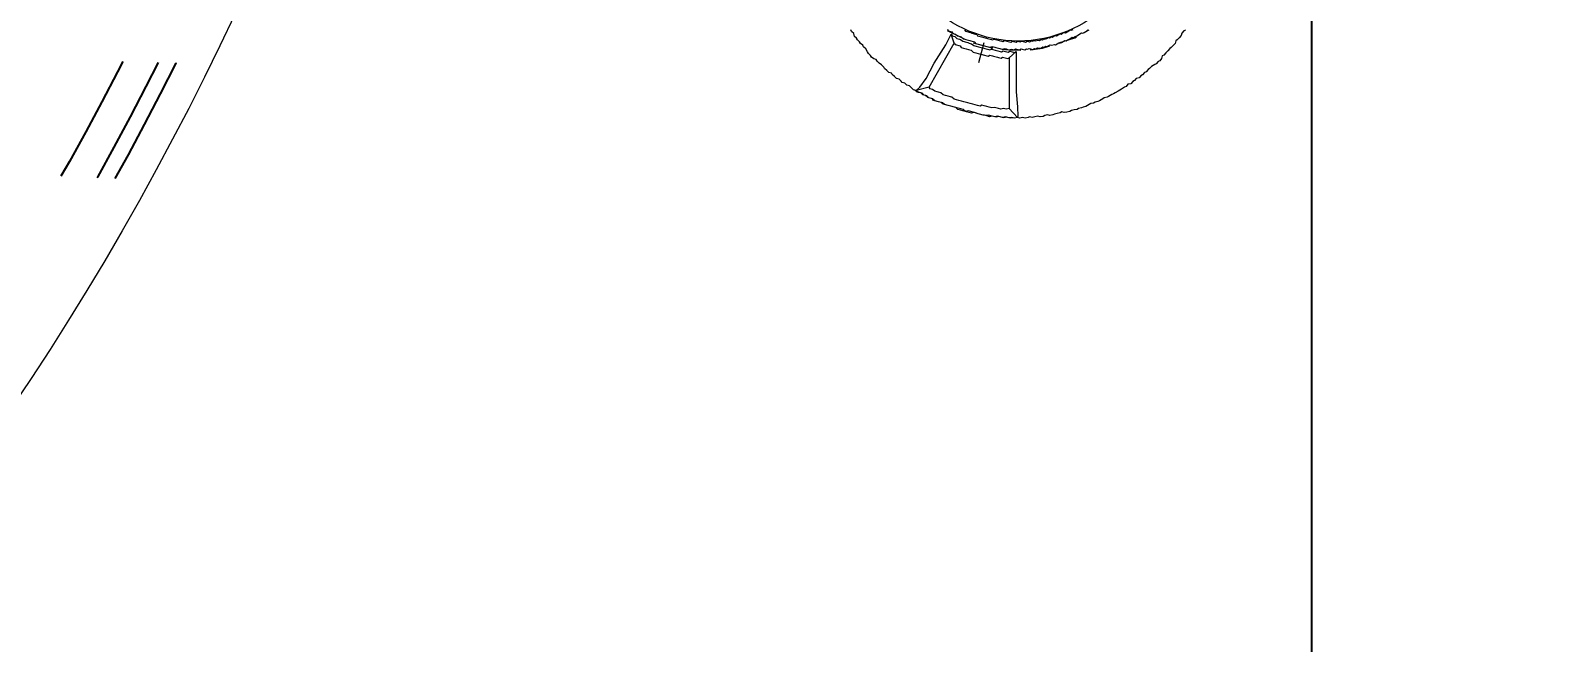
# Model space of a CAD drawing. Header units: millimetres. Extents: x 89051 to 218395, y -330386 to -125649.
# Drawn here: x 90695.2 to 90836.8, y -128656.6 to -128599.3 of the extents above; entities that cross this region are included whole.
import ezdxf

# ---------------------------------------------------------------- set-up
doc = ezdxf.new("R2010")
doc.units = ezdxf.units.MM
doc.header["$LTSCALE"] = 13
for name, pattern in [('1 实线', [0]), ('ACAD_ISO03W100', [1.18, 0.47, -0.71]), ('CENTER', [50.8, 31.75, -6.35, 6.35, -6.35])]:
    doc.linetypes.add(name, pattern=pattern)
doc.layers.get('0').update_dxf_attribs({"color": 1, "linetype": 'CENTER'})
doc.layers.add('C00-00-00', color=7, linetype='Continuous')
doc.layers.add('粗实线', color=4, linetype='Continuous')
doc.layers.add('C00-00-FF', color=5, linetype='Continuous', true_color=0x0000ff)
doc.layers.add('标注、文本', color=3, linetype='Continuous', lineweight=25)
doc.styles.get("Standard").update_dxf_attribs({"font": 'gbenor.shx', "bigfont": 'gbcbig.shx'})
doc.dimstyles.new('1-15', dxfattribs={"dimscale": 20, "dimtxt": 3.5, "dimasz": 2, "dimexe": 1.5, "dimexo": 0.5, "dimgap": 0.5, "dimtad": 1, "dimtoh": 1, "dimdec": 1, "dimdsep": 46, "dimtxsty": 'Standard', "dimcen": 2.5, "dimclrd": 3, "dimclre": 3, "dimclrt": 3, "dimadec": 0, "dimazin": 2, "dimtfac": 1, "dimtdec": 1, "dimtmove": 0, "dimatfit": 2, "dimfxl": 1, "dimarcsym": 0})

# ---------------------------------------------------------------- blocks, each defined once
blk = doc.blocks.new('225635')
at = {"layer": 'C00-00-00'}
h = blk.add_hatch(color=256, dxfattribs=at)
h.dxf.hatch_style = 2
h.paths.add_polyline_path([(72517.79, -125642.53), (72517.71, -125642.56), (72517.67, -125642.65), (72517.71, -125642.73), (72517.79, -125642.77), (72517.88, -125642.73), (72517.91, -125642.65), (72517.88, -125642.56)])
at = {"layer": 'C00-00-00', "lineweight": 15}
for points in [[(72534.86, -125636.36), (72534.73, -125636.48), (72534.61, -125636.72), (72534.61, -125636.96), (72534.49, -125637.2), (72534.37, -125637.45), (72534.25, -125637.57), (72534.25, -125637.81), (72534.13, -125638.05), (72534.01, -125638.29), (72533.89, -125638.41), (72533.77, -125638.66), (72533.65, -125638.9), (72533.52, -125639.14), (72533.4, -125639.26), (72533.4, -125639.5), (72533.28, -125639.75), (72533.16, -125639.87), (72533.04, -125640.11), (72532.92, -125640.23), (72532.68, -125640.47), (72532.56, -125640.71), (72532.44, -125640.83), (72532.31, -125641.08), (72532.19, -125641.2), (72532.07, -125641.44), (72531.95, -125641.56), (72531.83, -125641.8), (72531.59, -125641.92), (72531.47, -125642.17), (72531.35, -125642.29), (72531.23, -125642.53), (72530.98, -125642.65), (72530.86, -125642.89), (72530.74, -125643.01), (72530.5, -125643.25), (72530.38, -125643.38), (72530.26, -125643.5), (72530.02, -125643.74), (72529.89, -125643.86), (72529.77, -125643.98), (72529.53, -125644.22), (72529.41, -125644.34), (72529.17, -125644.46), (72529.05, -125644.59), (72528.81, -125644.83), (72528.68, -125644.95), (72528.44, -125645.07), (72528.32, -125645.19), (72528.08, -125645.31), (72527.96, -125645.43), (72527.72, -125645.67), (72527.47, -125645.8), (72527.35, -125645.92), (72527.11, -125646.04), (72526.99, -125646.16), (72526.75, -125646.28), (72526.51, -125646.4), (72526.39, -125646.52), (72526.14, -125646.64), (72525.9, -125646.76), (72525.66, -125646.76), (72525.54, -125646.88), (72525.3, -125647.01), (72525.05, -125647.13), (72524.93, -125647.25), (72524.69, -125647.37), (72524.45, -125647.37), (72524.21, -125647.49), (72524.09, -125647.61), (72523.84, -125647.73), (72523.6, -125647.73), (72523.36, -125647.85), (72523.12, -125647.97), (72522.88, -125647.97), (72522.76, -125648.09), (72522.51, -125648.22), (72522.27, -125648.22), (72522.03, -125648.34), (72521.79, -125648.34), (72521.54, -125648.46), (72521.42, -125648.46), (72521.18, -125648.58), (72520.94, -125648.58), (72520.7, -125648.58), (72520.46, -125648.7), (72520.21, -125648.7), (72519.97, -125648.7), (72519.73, -125648.82), (72519.49, -125648.82), (72519.25, -125648.82), (72519.12, -125648.82), (72518.88, -125648.94), (72518.64, -125648.94), (72518.4, -125648.94), (72518.16, -125648.94), (72517.91, -125648.94), (72517.67, -125648.94), (72517.43, -125648.94), (72517.19, -125648.94), (72516.95, -125649.06), (72516.7, -125648.94), (72516.46, -125648.94), (72516.34, -125648.94), (72516.1, -125648.94), (72515.86, -125648.94), (72515.62, -125648.94), (72515.37, -125648.94), (72515.13, -125648.94), (72514.89, -125648.94), (72514.65, -125648.82), (72514.41, -125648.82), (72514.16, -125648.82), (72513.92, -125648.82), (72513.68, -125648.7), (72513.56, -125648.7), (72513.32, -125648.7), (72513.07, -125648.58), (72512.83, -125648.58), (72512.59, -125648.46), (72512.35, -125648.46), (72512.11, -125648.46), (72511.86, -125648.34), (72511.74, -125648.34), (72511.5, -125648.22), (72511.26, -125648.09), (72511.02, -125648.09), (72510.78, -125647.97), (72510.53, -125647.97), (72510.41, -125647.85), (72510.17, -125647.73), (72509.93, -125647.73), (72509.69, -125647.61), (72509.44, -125647.49), (72509.32, -125647.37), (72509.08, -125647.37), (72508.84, -125647.25), (72508.6, -125647.13), (72508.48, -125647.01), (72508.23, -125646.88), (72507.99, -125646.76), (72507.75, -125646.64), (72507.63, -125646.52), (72507.39, -125646.52), (72507.15, -125646.4), (72507.02, -125646.28), (72506.78, -125646.16), (72506.66, -125646.04), (72506.42, -125645.8), (72506.18, -125645.67), (72506.06, -125645.55), (72505.81, -125645.43), (72505.69, -125645.31), (72505.45, -125645.19), (72505.33, -125645.07), (72505.09, -125644.95), (72504.97, -125644.71), (72504.72, -125644.59), (72504.6, -125644.46)], [(72513.32, -125642.04), (72513.44, -125642.17), (72513.56, -125642.17), (72513.8, -125642.17), (72513.92, -125642.29), (72514.04, -125642.29), (72514.16, -125642.29), (72514.41, -125642.41), (72514.53, -125642.41), (72514.65, -125642.41), (72514.77, -125642.41), (72515.01, -125642.53), (72515.13, -125642.53), (72515.25, -125642.53), (72515.37, -125642.53), (72515.62, -125642.53), (72515.74, -125642.53), (72515.86, -125642.53), (72516.1, -125642.53), (72516.22, -125642.65), (72516.34, -125642.65), (72516.46, -125642.65), (72516.7, -125642.65), (72516.83, -125642.65), (72516.95, -125642.65), (72517.07, -125642.65), (72517.31, -125642.65), (72517.43, -125642.65), (72517.55, -125642.65), (72517.79, -125642.53), (72517.91, -125642.53), (72518.04, -125642.53), (72518.16, -125642.53), (72518.4, -125642.53), (72518.52, -125642.53), (72518.64, -125642.53), (72518.76, -125642.53), (72519, -125642.41), (72519.12, -125642.41), (72519.25, -125642.41), (72519.37, -125642.41), (72519.61, -125642.29), (72519.73, -125642.29), (72519.85, -125642.29), (72519.97, -125642.17), (72520.21, -125642.17), (72520.33, -125642.17), (72520.46, -125642.04), (72520.58, -125642.04), (72520.82, -125642.04), (72520.94, -125641.92), (72521.06, -125641.92), (72521.18, -125641.8), (72521.3, -125641.8), (72521.54, -125641.8), (72521.67, -125641.68), (72521.79, -125641.68), (72521.91, -125641.56), (72522.03, -125641.56), (72522.27, -125641.44), (72522.39, -125641.32), (72522.51, -125641.32), (72522.63, -125641.2), (72522.76, -125641.2), (72522.88, -125641.08), (72523, -125640.96), (72523.12, -125640.96), (72523.36, -125640.83), (72523.48, -125640.83), (72523.6, -125640.71), (72523.72, -125640.59), (72523.84, -125640.59), (72523.97, -125640.47), (72524.09, -125640.35), (72524.21, -125640.23), (72524.33, -125640.23), (72524.45, -125640.11), (72524.57, -125639.99), (72524.69, -125639.87), (72524.81, -125639.75), (72524.93, -125639.75), (72525.05, -125639.62), (72525.18, -125639.5), (72525.3, -125639.38), (72525.42, -125639.26), (72525.54, -125639.14), (72525.66, -125639.14), (72525.78, -125639.02), (72525.9, -125638.9), (72526.02, -125638.78), (72526.02, -125638.66)], [(72514.89, -125641.68), (72515.01, -125641.8), (72515.13, -125641.8), (72515.37, -125641.8), (72515.49, -125641.8), (72515.62, -125641.8), (72515.74, -125641.8), (72515.86, -125641.8), (72516.1, -125641.8), (72516.22, -125641.92), (72516.34, -125641.92), (72516.46, -125641.92), (72516.58, -125641.92), (72516.83, -125641.92), (72516.95, -125641.92), (72517.07, -125641.92), (72517.19, -125641.92), (72517.31, -125641.92), (72517.55, -125641.92), (72517.67, -125641.92), (72517.79, -125641.8), (72517.91, -125641.8), (72518.04, -125641.8), (72518.28, -125641.8), (72518.4, -125641.8), (72518.52, -125641.8), (72518.64, -125641.8), (72518.76, -125641.68), (72519, -125641.68), (72519.12, -125641.68), (72519.25, -125641.68), (72519.37, -125641.68), (72519.49, -125641.56), (72519.61, -125641.56), (72519.85, -125641.56), (72519.97, -125641.44), (72520.09, -125641.44), (72520.21, -125641.44), (72520.33, -125641.32), (72520.46, -125641.32), (72520.7, -125641.32), (72520.82, -125641.2), (72520.94, -125641.2), (72521.06, -125641.2), (72521.18, -125641.08), (72521.3, -125641.08), (72521.42, -125640.96), (72521.54, -125640.96), (72521.79, -125640.83), (72521.91, -125640.83), (72522.03, -125640.71), (72522.15, -125640.71), (72522.27, -125640.59), (72522.39, -125640.59), (72522.51, -125640.47), (72522.63, -125640.35), (72522.76, -125640.35), (72522.88, -125640.23), (72523, -125640.23), (72523.12, -125640.11), (72523.24, -125639.99), (72523.36, -125639.99), (72523.48, -125639.87), (72523.6, -125639.75), (72523.72, -125639.75), (72523.84, -125639.62), (72523.97, -125639.5), (72524.09, -125639.5), (72524.21, -125639.38), (72524.33, -125639.26), (72524.45, -125639.14), (72524.57, -125639.14), (72524.69, -125639.02)], [(72523.72, -125640.59), (72525.05, -125639.75)], [(72525.05, -125639.75), (72525.18, -125639.62)], [(72525.9, -125638.9), (72526.14, -125638.66)], [(72522.39, -125641.44), (72523, -125641.08)], [(72511.99, -125648.34), (72512.23, -125647.97), (72512.59, -125647.01), (72512.95, -125645.43), (72513.56, -125643.5), (72513.8, -125642.41)], [(72513.32, -125642.17), (72514.53, -125642.41)], [(72514.28, -125643.13), (72513.8, -125642.41)], [(72513.8, -125642.41), (72513.92, -125642.53), (72514.04, -125642.53), (72514.16, -125642.53), (72514.41, -125642.65), (72514.53, -125642.65), (72514.65, -125642.65), (72514.77, -125642.65), (72515.01, -125642.77), (72515.13, -125642.77), (72515.25, -125642.77), (72515.49, -125642.77), (72515.62, -125642.77), (72515.74, -125642.77), (72515.86, -125642.77), (72516.1, -125642.89), (72516.22, -125642.89), (72516.34, -125642.89), (72516.58, -125642.89), (72516.7, -125642.89), (72516.83, -125642.89), (72517.07, -125642.89), (72517.19, -125642.89), (72517.31, -125642.89), (72517.55, -125642.89), (72517.67, -125642.89), (72517.79, -125642.77), (72517.91, -125642.77), (72518.16, -125642.77), (72518.28, -125642.77), (72518.4, -125642.77), (72518.64, -125642.77), (72518.76, -125642.77), (72518.88, -125642.65), (72519, -125642.65), (72519.25, -125642.65), (72519.37, -125642.65), (72519.49, -125642.53), (72519.73, -125642.53), (72519.85, -125642.53), (72519.97, -125642.53), (72520.09, -125642.41)], [(72514.53, -125642.41), (72515.13, -125642.53)], [(72515.98, -125642.65), (72516.1, -125642.65)], [(72516.1, -125642.65), (72517.79, -125642.65)], [(72518.76, -125642.53), (72519.37, -125642.41)], [(72519.37, -125642.41), (72520.46, -125642.17)], [(72519.61, -125643.13), (72520.09, -125642.41)], [(72520.09, -125642.41), (72520.58, -125644.22), (72521.06, -125646.04), (72521.54, -125647.37), (72521.79, -125648.22), (72521.79, -125648.34)], [(72521.3, -125641.92), (72522.39, -125641.44)], [(72513.07, -125647.73), (72514.28, -125643.13)], [(72514.28, -125643.13), (72514.41, -125643.25), (72514.53, -125643.25), (72514.77, -125643.25), (72514.89, -125643.25), (72515.01, -125643.38), (72515.25, -125643.38), (72515.37, -125643.38), (72515.49, -125643.38), (72515.74, -125643.38), (72515.86, -125643.38), (72515.98, -125643.38), (72516.22, -125643.5), (72516.34, -125643.5), (72516.46, -125643.5), (72516.7, -125643.5), (72516.83, -125643.5), (72517.07, -125643.5), (72517.19, -125643.5), (72517.31, -125643.5), (72517.55, -125643.5), (72517.67, -125643.5), (72517.79, -125643.38), (72518.04, -125643.38), (72518.16, -125643.38), (72518.28, -125643.38), (72518.52, -125643.38), (72518.64, -125643.38), (72518.88, -125643.38), (72519, -125643.25), (72519.12, -125643.25), (72519.37, -125643.25), (72519.49, -125643.25), (72519.61, -125643.13)], [(72519.61, -125643.13), (72520.82, -125647.73)], [(72513.07, -125647.73), (72511.99, -125648.34)], [(72521.79, -125648.34), (72521.54, -125648.46), (72521.3, -125648.46), (72521.06, -125648.58), (72520.82, -125648.58), (72520.58, -125648.7), (72520.33, -125648.7), (72520.09, -125648.7), (72519.85, -125648.82), (72519.73, -125648.82), (72519.49, -125648.82), (72519.25, -125648.94), (72519, -125648.94), (72518.76, -125648.94), (72518.52, -125648.94), (72518.28, -125648.94), (72518.04, -125648.94), (72517.79, -125648.94), (72517.55, -125649.06), (72517.31, -125649.06), (72517.07, -125649.06), (72516.83, -125649.06), (72516.7, -125649.06), (72516.46, -125649.06), (72516.22, -125649.06), (72515.98, -125648.94), (72515.74, -125648.94), (72515.49, -125648.94), (72515.25, -125648.94), (72515.01, -125648.94), (72514.77, -125648.94), (72514.53, -125648.82), (72514.28, -125648.82), (72514.04, -125648.82), (72513.8, -125648.82), (72513.68, -125648.7), (72513.44, -125648.7), (72513.2, -125648.7), (72512.95, -125648.58), (72512.71, -125648.58), (72512.47, -125648.46), (72512.23, -125648.46), (72511.99, -125648.34)], [(72520.82, -125647.73), (72520.58, -125647.85), (72520.33, -125647.85), (72520.09, -125647.97), (72519.85, -125647.97), (72519.61, -125647.97), (72519.49, -125647.97), (72519.25, -125648.09), (72519, -125648.09), (72518.76, -125648.09), (72518.52, -125648.09), (72518.28, -125648.09), (72518.16, -125648.22), (72517.91, -125648.22), (72517.67, -125648.22), (72517.43, -125648.22), (72517.19, -125648.22), (72516.95, -125648.22), (72516.83, -125648.22), (72516.58, -125648.22), (72516.34, -125648.22), (72516.1, -125648.22), (72515.86, -125648.22), (72515.62, -125648.22), (72515.37, -125648.09), (72515.25, -125648.09), (72515.01, -125648.09), (72514.77, -125648.09), (72514.53, -125648.09), (72514.28, -125647.97), (72514.04, -125647.97), (72513.92, -125647.97), (72513.68, -125647.97), (72513.44, -125647.85), (72513.2, -125647.85), (72513.07, -125647.73)], [(72520.82, -125647.73), (72521.79, -125648.34)]]:
    blk.add_lwpolyline(points, dxfattribs=at)
at = {"layer": 'C00-00-FF', "lineweight": 15}
blk.add_lwpolyline([(72516.95, -125642.41), (72516.95, -125644.34)], dxfattribs=at)
blk.add_circle((72516.95, -125629.94), 11.86, dxfattribs=at)
blk = doc.blocks.new('*D521')
at = {"layer": 'Defpoints', "color": 0, "transparency": 16777216}
for p in [(90100.62, -128524.75), (90815.12, -128571.08), (90815.12, -129152.65)]:
    blk.add_point(p, dxfattribs=at)
at = {"layer": '标注、文本', "color": 3, "lineweight": -2, "transparency": 16777216}
for p, q in [((90100.62, -128534.75), (90100.62, -129182.65)), ((90815.12, -128581.08), (90815.12, -129182.65)), ((90140.62, -129152.65), (90775.12, -129152.65))]:
    blk.add_line(p, q, dxfattribs=at)
at = {"layer": '标注、文本', "color": 3, "transparency": 16777216}
for points in [[(90140.62, -129145.99), (90140.62, -129159.32), (90100.62, -129152.65)], [(90775.12, -129145.99), (90775.12, -129159.32), (90815.12, -129152.65)]]:
    blk.add_solid(points, dxfattribs=at)
at = {"layer": '标注、文本', "color": 3, "transparency": 16777216, "insert": (90457.87, -129107.65), "char_height": 70, "attachment_point": 5}
blk.add_mtext('650', dxfattribs=at)
blk = doc.blocks.new('*D535')
at = {"layer": 'Defpoints', "color": 0, "transparency": 16777216}
for p in [(90832.24, -128386.82), (90697.88, -128422.82), (91011.02, -128531.21), (90697.88, -128544.93), (90832.24, -128580.93)]:
    blk.add_point(p, dxfattribs=at)
at = {"layer": '标注、文本', "color": 3, "lineweight": -2, "transparency": 16777216}
for p, q in [((90841.9, -128384.23), (91023.56, -128335.56)), ((90841.9, -128583.52), (91023.56, -128632.19))]:
    blk.add_line(p, q, dxfattribs=at)
blk.add_arc((90470.03, -128483.88), 543.05, 349.2212, 10.7788, dxfattribs=at)
at = {"layer": '标注、文本', "color": 3, "transparency": 16777216}
for points in [[(90997, -128383.8), (91010, -128380.83), (90994.58, -128343.32)], [(91010, -128586.92), (90997, -128583.95), (90994.58, -128624.43)]]:
    blk.add_solid(points, dxfattribs=at)
at = {"layer": '标注、文本', "color": 3, "transparency": 16777216, "insert": (90968.08, -128483.88), "char_height": 70, "attachment_point": 5, "rotation": 90}
blk.add_mtext('30°', dxfattribs=at)

msp = doc.modelspace()

# ---------------------------------------------------------------- linework, layer by layer
at = {"color": 7, "linetype": '1 实线', "lineweight": 0}
for radius in [269.5, 241]:
    msp.add_circle((90470.03, -128483.88), radius, dxfattribs=at)
at = {"layer": '粗实线', "color": 2, "linetype": 'ACAD_ISO03W100', "ltscale": 2}
for radius in [266.5, 265, 262]:
    msp.add_circle((90470.03, -128483.88), radius, dxfattribs=at)

# ---------------------------------------------------------------- block references
at = {"layer": '标注、文本', "rotation": 345.0000000000325}
msp.add_blockref('225635', (53257.11, 11529.57), dxfattribs=at)

# ---------------------------------------------------------------- dimensions: what is measured, and where the dimension line sits
at = {"layer": '标注、文本'}
dim = msp.add_angular_dim_2l(base=(91011.02, -128531.21), line1=((90697.88, -128544.93), (90832.24, -128580.93)), line2=((90697.88, -128422.82), (90832.24, -128386.82)), dimstyle='1-15', dxfattribs=at)
dim.commit()
dim.dimension.update_dxf_attribs({"geometry": '*D535', "text_midpoint": (90968.08, -128483.88)})
dim = msp.add_linear_dim(base=(90815.12, -129152.65), p1=(90100.62, -128524.75), p2=(90815.12, -128571.08), text='650', dimstyle='1-15', dxfattribs=at)
dim.commit()
dim.dimension.update_dxf_attribs({"geometry": '*D521', "text_midpoint": (90457.87, -129107.65)})

doc.saveas('drawing.dxf')
